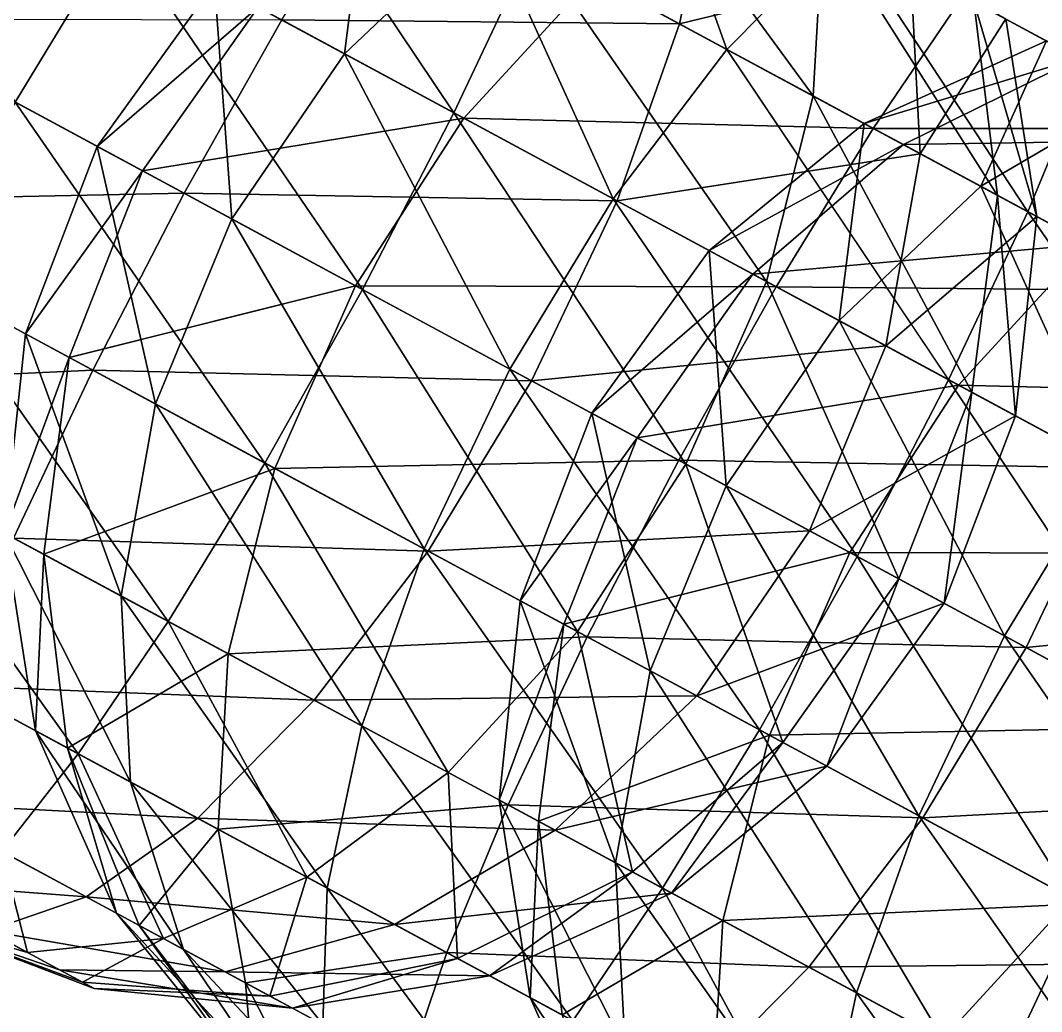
# Model space of a CAD drawing. Header units: metres. Extents: x -386 to 289, y -317 to 299.
# Drawn here: x -65.9 to -26.06, y 169.74 to 208.42 of the extents above; entities that cross this region are included whole.
import ezdxf

# ---------------------------------------------------------------- set-up
doc = ezdxf.new("R2010")
doc.units = ezdxf.units.M

msp = doc.modelspace()

# ---------------------------------------------------------------- linework, layer by layer
for points in [[(-57.634243, 217.69844, -280.93552), (-62.076195, 211.8737, -278.16513), (-48.985943, 204.81058, -276.2267), (-48.985844, 204.81068, -276.22662)], [(-57.634243, 217.69844, -280.93552), (-48.985943, 204.81058, -276.2267), (-45.897842, 211.36581, -279.19757), (-45.897743, 211.36592, -279.19748)], [(-72.55972, 217.5303, -287.28098), (-66.10643, 205.22556, -277.2202), (-62.076195, 211.8737, -278.16513), (-62.076096, 211.87381, -278.16504)], [(-43.500565, 217.13226, -283.92352), (-45.897842, 211.36581, -279.19757), (-34.969063, 205.46898, -284.3604), (-34.968964, 205.46909, -284.36032)], [(-43.500565, 217.13226, -283.92352), (-34.969063, 205.46898, -284.3604), (-34.577255, 212.3175, -288.13895), (-34.577156, 212.31761, -288.13885)], [(-41.45731, 216.02975, -460.29843), (-47.733055, 212.35602, -457.39117), (-38.333782, 207.28444, -449.21814), (-38.333683, 207.28455, -449.21805)], [(-41.45731, 216.02975, -460.29843), (-38.333782, 207.28444, -449.21814), (-33.782833, 211.88882, -453.62518), (-33.782734, 211.88893, -453.6251)], [(-52.276672, 214.80762, -469.80933), (-58.327007, 209.85071, -469.41425), (-53.259262, 207.1163, -455.5636), (-53.259163, 207.11641, -455.5635)], [(-52.276672, 214.80762, -469.80933), (-53.259262, 207.1163, -455.5636), (-47.733055, 212.35602, -457.39117), (-47.732956, 212.35612, -457.39108)], [(-29.433027, 214.95909, -459.36853), (-33.782833, 211.88882, -453.62518), (-24.200104, 206.71826, -452.20615), (-24.200005, 206.71837, -452.20605)], [(-29.433027, 214.95909, -459.36853), (-24.200104, 206.71826, -452.20615), (-22.657011, 211.30295, -458.3651), (-22.656912, 211.30305, -458.36502)], [(-40.189667, 208.28586, -328.96768), (-55.70955, 208.43845, -333.67648), (-51.926067, 214.61847, -330.70563), (-51.92597, 214.61858, -330.70554)], [(-38.83986, 214.6175, -324.56064), (-40.189667, 208.28586, -328.96768), (-51.926067, 214.61847, -330.70563), (-51.92597, 214.61858, -330.70554)], [(-31.165384, 210.47656, -317.8874), (-40.189667, 208.28586, -328.96768), (-38.83986, 214.6175, -324.56064), (-38.83976, 214.6176, -324.56055)], [(-47.733055, 212.35602, -457.39117), (-53.259262, 207.1163, -455.5636), (-42.775734, 201.4597, -446.44775), (-42.775635, 201.45981, -446.44766)], [(-47.733055, 212.35602, -457.39117), (-42.775734, 201.4597, -446.44775), (-38.333782, 207.28444, -449.21814), (-38.333683, 207.28455, -449.21805)], [(-34.577255, 212.3175, -288.13895), (-34.969063, 205.46898, -284.3604), (-27.77628, 201.58795, -295.04062), (-27.77618, 201.58806, -295.04053)], [(-34.577255, 212.3175, -288.13895), (-27.77628, 201.58795, -295.04062), (-28.70437, 209.14867, -296.8593), (-28.704271, 209.14877, -296.85922)], [(-62.076195, 211.8737, -278.16513), (-66.10643, 205.22556, -277.2202), (-52.554405, 197.91328, -275.2134), (-52.554306, 197.91339, -275.21332)], [(-62.076195, 211.8737, -278.16513), (-52.554405, 197.91328, -275.2134), (-48.985943, 204.81058, -276.2267), (-48.985844, 204.81068, -276.22662)], [(-33.782833, 211.88882, -453.62518), (-38.333782, 207.28444, -449.21814), (-26.597382, 200.95181, -447.4802), (-26.597282, 200.95192, -447.4801)], [(-33.782833, 211.88882, -453.62518), (-26.597382, 200.95181, -447.4802), (-24.200104, 206.71826, -452.20615), (-24.200005, 206.71837, -452.20605)], [(-45.897842, 211.36581, -279.19757), (-48.985943, 204.81058, -276.2267), (-36.796474, 198.2335, -281.9851), (-36.796375, 198.23361, -281.98502)], [(-45.897842, 211.36581, -279.19757), (-36.796474, 198.2335, -281.9851), (-34.969063, 205.46898, -284.3604), (-34.968964, 205.46909, -284.36032)], [(-31.165384, 210.47656, -317.8874), (-30.790396, 203.21428, -320.79465), (-40.189667, 208.28586, -328.96768), (-40.189568, 208.28596, -328.9676)], [(-27.45554, 208.47484, -307.74802), (-30.790396, 203.21428, -320.79465), (-31.165384, 210.47656, -317.8874), (-31.165285, 210.47667, -317.8873)], [(-43.554386, 210.10132, -493.82544), (-48.598557, 204.60153, -496.2007), (-56.62107, 208.93024, -484.28848), (-56.62097, 208.93034, -484.2884)], [(-32.625607, 204.20447, -498.98825), (-48.598557, 204.60153, -496.2007), (-43.554386, 210.10132, -493.82544), (-43.554287, 210.10143, -493.82535)], [(-29.122128, 209.37405, -494.2623), (-32.625607, 204.20447, -498.98825), (-43.554386, 210.10132, -493.82544), (-43.554287, 210.10143, -493.82535)], [(-43.554386, 210.10132, -493.82544), (-43.554386, 210.10132, -493.82544), (-32.625607, 204.20447, -498.98825), (-32.625507, 204.20457, -498.98816)], [(-56.62107, 208.93024, -484.28848), (-62.905834, 203.49857, -469.2795), (-58.327007, 209.85071, -469.41425), (-58.32691, 209.85081, -469.41415)], [(-58.327007, 209.85071, -469.41425), (-62.905834, 203.49857, -469.2795), (-57.659317, 200.66771, -454.94025), (-57.659218, 200.66782, -454.94016)], [(-58.327007, 209.85071, -469.41425), (-57.659317, 200.66771, -454.94025), (-53.259262, 207.1163, -455.5636), (-53.259163, 207.11641, -455.5635)], [(-19.539398, 204.20349, -492.84326), (-32.625607, 204.20447, -498.98825), (-29.122128, 209.37405, -494.2623), (-29.122028, 209.37416, -494.2622)], [(-19.361393, 209.52473, -487.0999), (-19.539398, 204.20349, -492.84326), (-29.122128, 209.37405, -494.2623), (-29.122028, 209.37416, -494.2622)], [(-56.62107, 208.93024, -484.28848), (-61.13972, 202.54562, -484.67844), (-62.905834, 203.49857, -469.2795), (-62.905735, 203.49867, -469.27942)], [(-48.598557, 204.60153, -496.2007), (-61.13972, 202.54562, -484.67844), (-56.62107, 208.93024, -484.28848), (-56.62097, 208.93034, -484.2884)], [(-28.70437, 209.14867, -296.8593), (-27.77628, 201.58795, -295.04062), (-26.24678, 200.76268, -308.3765), (-26.246681, 200.76279, -308.3764)], [(-28.70437, 209.14867, -296.8593), (-26.24678, 200.76268, -308.3765), (-27.45554, 208.47484, -307.74802), (-27.45544, 208.47495, -307.74792)], [(-59.5152, 201.66911, -334.6898), (-75.27313, 201.34889, -327.9181), (-72.13467, 208.47821, -328.72827), (-72.13457, 208.47832, -328.72818)], [(-55.70955, 208.43845, -333.67648), (-59.5152, 201.66911, -334.6898), (-72.13467, 208.47821, -328.72827), (-72.13457, 208.47832, -328.72818)], [(-72.13467, 208.47821, -328.72827), (-72.13467, 208.47821, -328.72827), (-59.5152, 201.66911, -334.6898), (-59.515102, 201.66922, -334.6897)], [(-42.6193, 201.37532, -331.73807), (-59.5152, 201.66911, -334.6898), (-55.70955, 208.43845, -333.67648), (-55.70945, 208.43855, -333.6764)], [(-40.189667, 208.28586, -328.96768), (-42.6193, 201.37532, -331.73807), (-55.70955, 208.43845, -333.67648), (-55.70945, 208.43855, -333.6764)], [(-27.45554, 208.47484, -307.74802), (-26.24678, 200.76268, -308.3765), (-30.790396, 203.21428, -320.79465), (-30.790297, 203.21439, -320.79456)], [(-30.790396, 203.21428, -320.79465), (-42.6193, 201.37532, -331.73807), (-40.189667, 208.28586, -328.96768), (-40.189568, 208.28596, -328.9676)], [(-24.617863, 206.9437, -649.60913), (-32.97621, 204.39366, -638.092), (-25.866695, 207.61752, -638.72046), (-25.866596, 207.61763, -638.72034)], [(-25.866695, 207.61752, -638.72046), (-32.97621, 204.39366, -638.092), (-28.432596, 201.94206, -625.67377), (-28.432497, 201.94217, -625.67365)], [(-25.866695, 207.61752, -638.72046), (-28.432596, 201.94206, -625.67377), (-22.156849, 205.6158, -628.58105), (-22.15675, 205.6159, -628.58093)], [(-38.333782, 207.28444, -449.21814), (-42.775734, 201.4597, -446.44775), (-29.685482, 194.39658, -444.50934), (-29.685383, 194.39668, -444.50925)], [(-38.333782, 207.28444, -449.21814), (-29.685482, 194.39658, -444.50934), (-26.597382, 200.95181, -447.4802), (-26.597282, 200.95192, -447.4801)], [(-53.259262, 207.1163, -455.5636), (-57.659317, 200.66771, -454.94025), (-46.805973, 194.81155, -445.50284), (-46.805874, 194.81166, -445.50275)], [(-53.259262, 207.1163, -455.5636), (-46.805973, 194.81155, -445.50284), (-42.775734, 201.4597, -446.44775), (-42.775635, 201.45981, -446.44766)], [(-24.617863, 206.9437, -649.60913), (-31.446712, 203.56839, -651.42786), (-32.97621, 204.39366, -638.092), (-32.976112, 204.39377, -638.09186)], [(-18.744976, 203.77484, -658.32947), (-31.446712, 203.56839, -651.42786), (-24.617863, 206.9437, -649.60913), (-24.617764, 206.9438, -649.609)], [(-24.200104, 206.71826, -452.20615), (-26.597382, 200.95181, -447.4802), (-15.668604, 195.05498, -452.643), (-15.668504, 195.05508, -452.6429)], [(-22.156849, 205.6158, -628.58105), (-28.432596, 201.94206, -625.67377), (-19.033321, 196.87048, -617.50073), (-19.033222, 196.87059, -617.5006)], [(-66.10643, 205.22556, -277.2202), (-69.45031, 198.20708, -278.16513), (-56.360054, 191.14395, -276.2267), (-56.359955, 191.14406, -276.22662)], [(-66.10643, 205.22556, -277.2202), (-56.360054, 191.14395, -276.2267), (-52.554405, 197.91328, -275.2134), (-52.554306, 197.91339, -275.21332)], [(-34.969063, 205.46898, -284.3604), (-36.796474, 198.2335, -281.9851), (-28.773968, 193.90479, -293.89734), (-28.773869, 193.90489, -293.89725)], [(-34.969063, 205.46898, -284.3604), (-28.773968, 193.90479, -293.89734), (-27.77628, 201.58795, -295.04062), (-27.77618, 201.58806, -295.04053)], [(-48.598557, 204.60153, -496.2007), (-52.834206, 198.06421, -497.0109), (-61.13972, 202.54562, -484.67844), (-61.13962, 202.54573, -484.67834)], [(-36.40909, 198.02444, -501.9591), (-52.834206, 198.06421, -497.0109), (-48.598557, 204.60153, -496.2007), (-48.598457, 204.60164, -496.20062)], [(-48.985943, 204.81058, -276.2267), (-52.554405, 197.91328, -275.2134), (-39.934944, 191.10419, -281.17493), (-39.934845, 191.1043, -281.17484)], [(-48.985943, 204.81058, -276.2267), (-39.934944, 191.10419, -281.17493), (-36.796474, 198.2335, -281.9851), (-36.796375, 198.23361, -281.98502)], [(-32.625607, 204.20447, -498.98825), (-36.40909, 198.02444, -501.9591), (-48.598557, 204.60153, -496.2007), (-48.598457, 204.60164, -496.20062)], [(-48.598557, 204.60153, -496.2007), (-48.598557, 204.60153, -496.2007), (-36.40909, 198.02444, -501.9591), (-36.40899, 198.02455, -501.959)], [(-31.446712, 203.56839, -651.42786), (-39.026546, 199.43675, -637.6969), (-32.97621, 204.39366, -638.092), (-32.976112, 204.39377, -638.09186)], [(-32.97621, 204.39366, -638.092), (-39.026546, 199.43675, -637.6969), (-33.9588, 196.70235, -623.8462), (-33.958702, 196.70245, -623.84607)], [(-20.889206, 197.87186, -497.2503), (-36.40909, 198.02444, -501.9591), (-32.625607, 204.20447, -498.98825), (-32.625507, 204.20457, -498.98816)], [(-32.97621, 204.39366, -638.092), (-33.9588, 196.70235, -623.8462), (-28.432596, 201.94206, -625.67377), (-28.432497, 201.94217, -625.67365)], [(-19.539398, 204.20349, -492.84326), (-20.889206, 197.87186, -497.2503), (-32.625607, 204.20447, -498.98825), (-32.625507, 204.20457, -498.98816)], [(-18.744976, 203.77484, -658.32947), (-24.253925, 199.68736, -662.10803), (-31.446712, 203.56839, -651.42786), (-31.446613, 203.5685, -651.42773)], [(-61.13972, 202.54562, -484.67844), (-65.70112, 196.18408, -469.41425), (-62.905834, 203.49857, -469.2795), (-62.905735, 203.49867, -469.27942)], [(-62.905834, 203.49857, -469.2795), (-65.70112, 196.18408, -469.41425), (-60.633377, 193.44968, -455.5636), (-60.633278, 193.44978, -455.5635)], [(-62.905834, 203.49857, -469.2795), (-60.633377, 193.44968, -455.5636), (-57.659317, 200.66771, -454.94025), (-57.659218, 200.66782, -454.94016)], [(-31.446712, 203.56839, -651.42786), (-37.32061, 198.51628, -652.5711), (-39.026546, 199.43675, -637.6969), (-39.026447, 199.43686, -637.6968)], [(-24.253925, 199.68736, -662.10803), (-37.32061, 198.51628, -652.5711), (-31.446712, 203.56839, -651.42786), (-31.446613, 203.5685, -651.42773)], [(-30.790396, 203.21428, -320.79465), (-32.135773, 195.71872, -322.62222), (-42.6193, 201.37532, -331.73807), (-42.6192, 201.37543, -331.73798)], [(-26.24678, 200.76268, -308.3765), (-32.135773, 195.71872, -322.62222), (-30.790396, 203.21428, -320.79465), (-30.790297, 203.21439, -320.79456)], [(-61.13972, 202.54562, -484.67844), (-63.995186, 195.26361, -484.28848), (-65.70112, 196.18408, -469.41425), (-65.70102, 196.18419, -469.41415)], [(-52.834206, 198.06421, -497.0109), (-63.995186, 195.26361, -484.28848), (-61.13972, 202.54562, -484.67844), (-61.13962, 202.54573, -484.67834)], [(-59.5152, 201.66911, -334.6898), (-63.083664, 194.77182, -333.67648), (-75.27313, 201.34889, -327.9181), (-75.27303, 201.349, -327.918)], [(-45.963173, 194.35684, -332.68298), (-63.083664, 194.77182, -333.67648), (-59.5152, 201.66911, -334.6898), (-59.515102, 201.66922, -334.6897)], [(-42.6193, 201.37532, -331.73807), (-45.963173, 194.35684, -332.68298), (-59.5152, 201.66911, -334.6898), (-59.515102, 201.66922, -334.6897)], [(-28.432596, 201.94206, -625.67377), (-33.9588, 196.70235, -623.8462), (-23.475273, 191.04575, -614.7304), (-23.475174, 191.04585, -614.7303)], [(-28.432596, 201.94206, -625.67377), (-23.475273, 191.04575, -614.7304), (-19.033321, 196.87048, -617.50073), (-19.033222, 196.87059, -617.5006)], [(-63.083664, 194.77182, -333.67648), (-77.10054, 194.11343, -325.54282), (-75.27313, 201.34889, -327.9181), (-75.27303, 201.349, -327.918)], [(-75.27313, 201.34889, -327.9181), (-75.27313, 201.34889, -327.9181), (-63.083664, 194.77182, -333.67648), (-63.083565, 194.77193, -333.6764)], [(-42.775734, 201.4597, -446.44775), (-46.805973, 194.81155, -445.50284), (-33.253944, 187.49928, -443.49603), (-33.253845, 187.49939, -443.49594)], [(-32.135773, 195.71872, -322.62222), (-45.963173, 194.35684, -332.68298), (-42.6193, 201.37532, -331.73807), (-42.6192, 201.37543, -331.73798)], [(-42.775734, 201.4597, -446.44775), (-33.253944, 187.49928, -443.49603), (-29.685482, 194.39658, -444.50934), (-29.685383, 194.39668, -444.50925)], [(-27.77628, 201.58795, -295.04062), (-28.773968, 193.90479, -293.89734), (-27.06803, 192.98431, -308.77158), (-27.06793, 192.98442, -308.77148)], [(-27.77628, 201.58795, -295.04062), (-27.06803, 192.98431, -308.77158), (-26.24678, 200.76268, -308.3765), (-26.246681, 200.76279, -308.3764)], [(-26.597382, 200.95181, -447.4802), (-29.685482, 194.39658, -444.50934), (-17.496014, 187.8195, -450.26773), (-17.495914, 187.81961, -450.26764)], [(-26.597382, 200.95181, -447.4802), (-17.496014, 187.8195, -450.26773), (-15.668604, 195.05498, -452.643), (-15.668504, 195.05508, -452.6429)], [(-57.659317, 200.66771, -454.94025), (-60.633377, 193.44968, -455.5636), (-50.14985, 187.79308, -446.44775), (-50.14975, 187.79318, -446.44766)], [(-57.659317, 200.66771, -454.94025), (-50.14985, 187.79308, -446.44775), (-46.805973, 194.81155, -445.50284), (-46.805874, 194.81166, -445.50275)], [(-26.24678, 200.76268, -308.3765), (-27.06803, 192.98431, -308.77158), (-32.135773, 195.71872, -322.62222), (-32.135674, 195.71883, -322.62213)], [(-24.253925, 199.68736, -662.10803), (-29.298098, 194.18756, -664.48334), (-37.32061, 198.51628, -652.5711), (-37.32051, 198.51639, -652.571)], [(-13.325147, 193.79053, -667.2709), (-29.298098, 194.18756, -664.48334), (-24.253925, 199.68736, -662.10803), (-24.253826, 199.68747, -662.1079)], [(-37.32061, 198.51628, -652.5711), (-43.605373, 193.08463, -637.56213), (-39.026546, 199.43675, -637.6969), (-39.026447, 199.43686, -637.6968)], [(-39.026546, 199.43675, -637.6969), (-43.605373, 193.08463, -637.56213), (-38.358856, 190.25375, -623.22284), (-38.358757, 190.25386, -623.2227)], [(-39.026546, 199.43675, -637.6969), (-38.358856, 190.25375, -623.22284), (-33.9588, 196.70235, -623.8462), (-33.958702, 196.70245, -623.84607)], [(-37.32061, 198.51628, -652.5711), (-41.83926, 192.13167, -652.96106), (-43.605373, 193.08463, -637.56213), (-43.605274, 193.08473, -637.562)], [(-29.298098, 194.18756, -664.48334), (-41.83926, 192.13167, -652.96106), (-37.32061, 198.51628, -652.5711), (-37.32051, 198.51639, -652.571)], [(-69.45031, 198.20708, -278.16513), (-71.87994, 191.29654, -280.93552), (-60.14354, 184.96393, -279.19757), (-60.14344, 184.96404, -279.19748)], [(-69.45031, 198.20708, -278.16513), (-60.14354, 184.96393, -279.19757), (-56.360054, 191.14395, -276.2267), (-56.359955, 191.14406, -276.22662)], [(-52.834206, 198.06421, -497.0109), (-55.97267, 190.93489, -496.2007), (-63.995186, 195.26361, -484.28848), (-63.995087, 195.26372, -484.2884)], [(-40.21474, 191.25511, -502.9724), (-55.97267, 190.93489, -496.2007), (-52.834206, 198.06421, -497.0109), (-52.834106, 198.06432, -497.0108)], [(-36.40909, 198.02444, -501.9591), (-40.21474, 191.25511, -502.9724), (-52.834206, 198.06421, -497.0109), (-52.834106, 198.06432, -497.0108)], [(-52.834206, 198.06421, -497.0109), (-52.834206, 198.06421, -497.0109), (-40.21474, 191.25511, -502.9724), (-40.21464, 191.25522, -502.97232)], [(-36.796474, 198.2335, -281.9851), (-39.934944, 191.10419, -281.17493), (-31.629429, 186.62277, -293.5074), (-31.62933, 186.62288, -293.5073)], [(-36.796474, 198.2335, -281.9851), (-31.629429, 186.62277, -293.5074), (-28.773968, 193.90479, -293.89734), (-28.773869, 193.90489, -293.89725)], [(-52.554405, 197.91328, -275.2134), (-56.360054, 191.14395, -276.2267), (-44.17059, 184.56686, -281.9851), (-44.17049, 184.56697, -281.98502)], [(-52.554405, 197.91328, -275.2134), (-44.17059, 184.56686, -281.9851), (-39.934944, 191.10419, -281.17493), (-39.934845, 191.1043, -281.17484)], [(-23.318838, 190.96132, -500.0207), (-40.21474, 191.25511, -502.9724), (-36.40909, 198.02444, -501.9591), (-36.40899, 198.02455, -501.959)], [(-20.889206, 197.87186, -497.2503), (-23.318838, 190.96132, -500.0207), (-36.40909, 198.02444, -501.9591), (-36.40899, 198.02455, -501.959)], [(-33.9588, 196.70235, -623.8462), (-38.358856, 190.25375, -623.22284), (-27.505512, 184.3976, -613.78546), (-27.505413, 184.3977, -613.78534)], [(-33.9588, 196.70235, -623.8462), (-27.505512, 184.3976, -613.78546), (-23.475273, 191.04575, -614.7304), (-23.475174, 191.04585, -614.7303)], [(-63.995186, 195.26361, -484.28848), (-66.52237, 188.40572, -469.80933), (-65.70112, 196.18408, -469.41425), (-65.70102, 196.18419, -469.41415)], [(-65.70112, 196.18408, -469.41425), (-66.52237, 188.40572, -469.80933), (-61.978752, 185.95412, -457.39117), (-61.978653, 185.95422, -457.39108)], [(-65.70112, 196.18408, -469.41425), (-61.978752, 185.95412, -457.39117), (-60.633377, 193.44968, -455.5636), (-60.633278, 193.44978, -455.5635)], [(-32.135773, 195.71872, -322.62222), (-35.10983, 188.50069, -323.24557), (-45.963173, 194.35684, -332.68298), (-45.963074, 194.35695, -332.6829)], [(-27.06803, 192.98431, -308.77158), (-35.10983, 188.50069, -323.24557), (-32.135773, 195.71872, -322.62222), (-32.135674, 195.71883, -322.62213)], [(-63.995186, 195.26361, -484.28848), (-64.99287, 187.58044, -483.1452), (-66.52237, 188.40572, -469.80933), (-66.52227, 188.40582, -469.80923)], [(-55.97267, 190.93489, -496.2007), (-64.99287, 187.58044, -483.1452), (-63.995186, 195.26361, -484.28848), (-63.995087, 195.26372, -484.2884)], [(-63.083664, 194.77182, -333.67648), (-66.17176, 188.21658, -330.70563), (-77.10054, 194.11343, -325.54282), (-77.10044, 194.11354, -325.54272)], [(-49.993416, 187.7087, -331.73807), (-66.17176, 188.21658, -330.70563), (-63.083664, 194.77182, -333.67648), (-63.083565, 194.77193, -333.6764)], [(-45.963173, 194.35684, -332.68298), (-49.993416, 187.7087, -331.73807), (-63.083664, 194.77182, -333.67648), (-63.083565, 194.77193, -333.6764)], [(-46.805973, 194.81155, -445.50284), (-50.14985, 187.79308, -446.44775), (-37.059593, 180.72995, -444.50934), (-37.059494, 180.73006, -444.50925)], [(-46.805973, 194.81155, -445.50284), (-37.059593, 180.72995, -444.50934), (-33.253944, 187.49928, -443.49603), (-33.253845, 187.49939, -443.49594)], [(-35.10983, 188.50069, -323.24557), (-49.993416, 187.7087, -331.73807), (-45.963173, 194.35684, -332.68298), (-45.963074, 194.35695, -332.6829)], [(-29.298098, 194.18756, -664.48334), (-33.533745, 187.65025, -665.2935), (-41.83926, 192.13167, -652.96106), (-41.83916, 192.13177, -652.96094)], [(-17.10863, 187.61049, -670.24176), (-33.533745, 187.65025, -665.2935), (-29.298098, 194.18756, -664.48334), (-29.297998, 194.18767, -664.4832)], [(-29.685482, 194.39658, -444.50934), (-33.253944, 187.49928, -443.49603), (-20.634481, 180.69019, -449.45755), (-20.634382, 180.69029, -449.45746)], [(-29.685482, 194.39658, -444.50934), (-20.634481, 180.69019, -449.45755), (-17.496014, 187.8195, -450.26773), (-17.495914, 187.81961, -450.26764)], [(-13.325147, 193.79053, -667.2709), (-17.10863, 187.61049, -670.24176), (-29.298098, 194.18756, -664.48334), (-29.297998, 194.18767, -664.4832)], [(-29.298098, 194.18756, -664.48334), (-29.298098, 194.18756, -664.48334), (-17.10863, 187.61049, -670.24176), (-17.10853, 187.6106, -670.24164)], [(-28.773968, 193.90479, -293.89734), (-31.629429, 186.62277, -293.5074), (-29.863316, 185.66983, -308.9063), (-29.863216, 185.66994, -308.90622)], [(-28.773968, 193.90479, -293.89734), (-29.863316, 185.66983, -308.9063), (-27.06803, 192.98431, -308.77158), (-27.06793, 192.98442, -308.77148)], [(-60.633377, 193.44968, -455.5636), (-61.978752, 185.95412, -457.39117), (-52.57948, 180.88254, -449.21814), (-52.57938, 180.88264, -449.21805)], [(-60.633377, 193.44968, -455.5636), (-52.57948, 180.88254, -449.21814), (-50.14985, 187.79308, -446.44775), (-50.14975, 187.79318, -446.44766)], [(-41.83926, 192.13167, -652.96106), (-46.400658, 185.77013, -637.6969), (-43.605373, 193.08463, -637.56213), (-43.605274, 193.08473, -637.562)], [(-43.605373, 193.08463, -637.56213), (-46.400658, 185.77013, -637.6969), (-41.332916, 183.03572, -623.8462), (-41.332817, 183.03583, -623.84607)], [(-43.605373, 193.08463, -637.56213), (-41.332916, 183.03572, -623.8462), (-38.358856, 190.25375, -623.22284), (-38.358757, 190.25386, -623.2227)], [(-27.06803, 192.98431, -308.77158), (-29.863316, 185.66983, -308.9063), (-35.10983, 188.50069, -323.24557), (-35.10973, 188.5008, -323.24548)], [(-41.83926, 192.13167, -652.96106), (-44.694725, 184.84966, -652.5711), (-46.400658, 185.77013, -637.6969), (-46.40056, 185.77023, -637.6968)], [(-33.533745, 187.65025, -665.2935), (-44.694725, 184.84966, -652.5711), (-41.83926, 192.13167, -652.96106), (-41.83916, 192.13177, -652.96094)], [(-71.87994, 191.29654, -280.93552), (-73.22975, 184.9649, -285.34253), (-63.64702, 179.79434, -283.92352), (-63.64692, 179.79445, -283.92343)], [(-71.87994, 191.29654, -280.93552), (-63.64702, 179.79434, -283.92352), (-60.14354, 184.96393, -279.19757), (-60.14344, 184.96404, -279.19748)], [(-55.97267, 190.93489, -496.2007), (-57.80008, 183.69943, -493.82544), (-64.99287, 187.58044, -483.1452), (-64.99277, 187.58055, -483.1451)], [(-56.360054, 191.14395, -276.2267), (-60.14354, 184.96393, -279.19757), (-49.21476, 179.06708, -284.3604), (-49.21466, 179.06718, -284.36032)], [(-43.783203, 184.35782, -501.9591), (-57.80008, 183.69943, -493.82544), (-55.97267, 190.93489, -496.2007), (-55.972572, 190.935, -496.20062)], [(-56.360054, 191.14395, -276.2267), (-49.21476, 179.06708, -284.3604), (-44.17059, 184.56686, -281.9851), (-44.17049, 184.56697, -281.98502)], [(-40.21474, 191.25511, -502.9724), (-43.783203, 184.35782, -501.9591), (-55.97267, 190.93489, -496.2007), (-55.972572, 190.935, -496.20062)], [(-55.97267, 190.93489, -496.2007), (-55.97267, 190.93489, -496.2007), (-43.783203, 184.35782, -501.9591), (-43.783104, 184.35793, -501.959)], [(-39.934944, 191.10419, -281.17493), (-44.17059, 184.56686, -281.9851), (-36.14808, 180.23816, -293.89734), (-36.14798, 180.23827, -293.89725)], [(-26.662712, 183.94284, -500.9656), (-43.783203, 184.35782, -501.9591), (-40.21474, 191.25511, -502.9724), (-40.21464, 191.25522, -502.97232)], [(-23.318838, 190.96132, -500.0207), (-26.662712, 183.94284, -500.9656), (-40.21474, 191.25511, -502.9724), (-40.21464, 191.25522, -502.97232)], [(-39.934944, 191.10419, -281.17493), (-36.14808, 180.23816, -293.89734), (-31.629429, 186.62277, -293.5074), (-31.62933, 186.62288, -293.5073)], [(-23.475273, 191.04575, -614.7304), (-27.505512, 184.3976, -613.78546), (-13.953483, 177.08533, -611.7786), (-13.9533825, 177.08543, -611.7785)], [(-12.835312, 185.30472, -490.90485), (-26.662712, 183.94284, -500.9656), (-23.318838, 190.96132, -500.0207), (-23.318739, 190.96143, -500.0206)], [(-38.358856, 190.25375, -623.22284), (-41.332916, 183.03572, -623.8462), (-30.849388, 177.37912, -614.7304), (-30.849289, 177.37923, -614.7303)], [(-38.358856, 190.25375, -623.22284), (-30.849388, 177.37912, -614.7304), (-27.505512, 184.3976, -613.78546), (-27.505413, 184.3977, -613.78534)], [(-35.10983, 188.50069, -323.24557), (-39.509888, 182.0521, -322.62222), (-49.993416, 187.7087, -331.73807), (-49.993317, 187.7088, -331.73798)], [(-29.863316, 185.66983, -308.9063), (-39.509888, 182.0521, -322.62222), (-35.10983, 188.50069, -323.24557), (-35.10973, 188.5008, -323.24548)], [(-54.435364, 181.88396, -328.96768), (-68.569046, 182.45013, -325.97968), (-66.17176, 188.21658, -330.70563), (-66.17166, 188.21669, -330.70554)], [(-64.99287, 187.58044, -483.1452), (-65.313614, 180.69356, -470.4378), (-66.52237, 188.40572, -469.80933), (-66.52227, 188.40582, -469.80923)], [(-66.52237, 188.40572, -469.80933), (-65.313614, 180.69356, -470.4378), (-61.603764, 178.69183, -460.29843), (-61.603664, 178.69194, -460.29834)], [(-66.52237, 188.40572, -469.80933), (-61.603764, 178.69183, -460.29843), (-61.978752, 185.95412, -457.39117), (-61.978653, 185.95422, -457.39108)], [(-49.993416, 187.7087, -331.73807), (-54.435364, 181.88396, -328.96768), (-66.17176, 188.21658, -330.70563), (-66.17166, 188.21669, -330.70554)], [(-39.509888, 182.0521, -322.62222), (-54.435364, 181.88396, -328.96768), (-49.993416, 187.7087, -331.73807), (-49.993317, 187.7088, -331.73798)], [(-50.14985, 187.79308, -446.44775), (-52.57948, 180.88254, -449.21814), (-40.84308, 174.54993, -447.4802), (-40.84298, 174.55003, -447.4801)], [(-50.14985, 187.79308, -446.44775), (-40.84308, 174.54993, -447.4802), (-37.059593, 180.72995, -444.50934), (-37.059494, 180.73006, -444.50925)], [(-64.99287, 187.58044, -483.1452), (-64.06478, 180.01973, -481.3265), (-65.313614, 180.69356, -470.4378), (-65.313515, 180.69366, -470.4377)], [(-57.80008, 183.69943, -493.82544), (-64.06478, 180.01973, -481.3265), (-64.99287, 187.58044, -483.1452), (-64.99277, 187.58055, -483.1451)], [(-33.533745, 187.65025, -665.2935), (-36.67221, 180.52094, -664.48334), (-44.694725, 184.84966, -652.5711), (-44.694626, 184.84976, -652.571)], [(-33.253944, 187.49928, -443.49603), (-37.059593, 180.72995, -444.50934), (-24.870129, 174.15286, -450.26773), (-24.87003, 174.15297, -450.26764)], [(-20.91428, 180.84116, -671.25507), (-36.67221, 180.52094, -664.48334), (-33.533745, 187.65025, -665.2935), (-33.533646, 187.65036, -665.2934)], [(-17.10863, 187.61049, -670.24176), (-20.91428, 180.84116, -671.25507), (-33.533745, 187.65025, -665.2935), (-33.533646, 187.65036, -665.2934)], [(-33.533745, 187.65025, -665.2935), (-33.533745, 187.65025, -665.2935), (-20.91428, 180.84116, -671.25507), (-20.91418, 180.84126, -671.25494)], [(-33.253944, 187.49928, -443.49603), (-24.870129, 174.15286, -450.26773), (-20.634481, 180.69019, -449.45755), (-20.634382, 180.69029, -449.45746)], [(-31.629429, 186.62277, -293.5074), (-36.14808, 180.23816, -293.89734), (-34.442146, 179.31769, -308.77158), (-34.442047, 179.3178, -308.77148)], [(-31.629429, 186.62277, -293.5074), (-34.442146, 179.31769, -308.77158), (-29.863316, 185.66983, -308.9063), (-29.863216, 185.66994, -308.90622)], [(-61.978752, 185.95412, -457.39117), (-61.603764, 178.69183, -460.29843), (-53.92929, 174.5509, -453.62518), (-53.92919, 174.55101, -453.6251)], [(-61.978752, 185.95412, -457.39117), (-53.92929, 174.5509, -453.62518), (-52.57948, 180.88254, -449.21814), (-52.57938, 180.88264, -449.21805)], [(-44.694725, 184.84966, -652.5711), (-47.22191, 177.99176, -638.092), (-46.400658, 185.77013, -637.6969), (-46.40056, 185.77023, -637.6968)], [(-46.400658, 185.77013, -637.6969), (-47.22191, 177.99176, -638.092), (-42.67829, 175.54016, -625.67377), (-42.678192, 175.54027, -625.67365)], [(-46.400658, 185.77013, -637.6969), (-42.67829, 175.54016, -625.67377), (-41.332916, 183.03572, -623.8462), (-41.332817, 183.03583, -623.84607)], [(-29.863316, 185.66983, -308.9063), (-34.442146, 179.31769, -308.77158), (-39.509888, 182.0521, -322.62222), (-39.50979, 182.0522, -322.62213)], [(-12.835312, 185.30472, -490.90485), (-15.809368, 178.08669, -491.5282), (-26.662712, 183.94284, -500.9656), (-26.662613, 183.94295, -500.9655)], [(-73.22975, 184.9649, -285.34253), (-66.63174, 175.98752, -290.0825), (-63.64702, 179.79434, -283.92352), (-63.64692, 179.79445, -283.92343)], [(-60.14354, 184.96393, -279.19757), (-63.64702, 179.79434, -283.92352), (-54.72371, 174.97958, -288.13895), (-54.72361, 174.97969, -288.13885)], [(-60.14354, 184.96393, -279.19757), (-54.72371, 174.97958, -288.13895), (-49.21476, 179.06708, -284.3604), (-49.21466, 179.06718, -284.36032)], [(-44.17059, 184.56686, -281.9851), (-49.21476, 179.06708, -284.3604), (-42.021976, 175.18605, -295.04062), (-42.021877, 175.18616, -295.04053)], [(-44.694725, 184.84966, -652.5711), (-45.692406, 177.16649, -651.42786), (-47.22191, 177.99176, -638.092), (-47.22181, 177.99187, -638.09186)], [(-36.67221, 180.52094, -664.48334), (-45.692406, 177.16649, -651.42786), (-44.694725, 184.84966, -652.5711), (-44.694626, 184.84976, -652.571)], [(-44.17059, 184.56686, -281.9851), (-42.021976, 175.18605, -295.04062), (-36.14808, 180.23816, -293.89734), (-36.14798, 180.23827, -293.89725)], [(-43.783203, 184.35782, -501.9591), (-46.871304, 177.80258, -498.98825), (-57.80008, 183.69943, -493.82544), (-57.79998, 183.69954, -493.82535)], [(-30.692953, 177.2947, -500.0207), (-46.871304, 177.80258, -498.98825), (-43.783203, 184.35782, -501.9591), (-43.783104, 184.35793, -501.959)], [(-26.662712, 183.94284, -500.9656), (-30.692953, 177.2947, -500.0207), (-43.783203, 184.35782, -501.9591), (-43.783104, 184.35793, -501.959)], [(-27.505512, 184.3976, -613.78546), (-30.849388, 177.37912, -614.7304), (-17.759134, 170.316, -612.79193), (-17.759035, 170.3161, -612.7918)], [(-27.505512, 184.3976, -613.78546), (-17.759134, 170.316, -612.79193), (-13.953483, 177.08533, -611.7786), (-13.9533825, 177.08543, -611.7785)], [(-57.80008, 183.69943, -493.82544), (-58.191895, 176.85089, -490.04688), (-64.06478, 180.01973, -481.3265), (-64.06468, 180.01984, -481.32642)], [(-46.871304, 177.80258, -498.98825), (-58.191895, 176.85089, -490.04688), (-57.80008, 183.69943, -493.82544), (-57.79998, 183.69954, -493.82535)], [(-57.80008, 183.69943, -493.82544), (-57.80008, 183.69943, -493.82544), (-46.871304, 177.80258, -498.98825), (-46.871204, 177.80269, -498.98816)], [(-15.809368, 178.08669, -491.5282), (-30.692953, 177.2947, -500.0207), (-26.662712, 183.94284, -500.9656), (-26.662613, 183.94295, -500.9655)], [(-41.332916, 183.03572, -623.8462), (-42.67829, 175.54016, -625.67377), (-33.27902, 170.46858, -617.50073), (-33.27892, 170.46869, -617.5006)], [(-41.332916, 183.03572, -623.8462), (-33.27902, 170.46858, -617.50073), (-30.849388, 177.37912, -614.7304), (-30.849289, 177.37923, -614.7303)], [(-58.986313, 177.27957, -324.56064), (-70.11214, 177.86545, -319.8207), (-68.569046, 182.45013, -325.97968), (-68.56895, 182.45024, -325.97958)], [(-54.435364, 181.88396, -328.96768), (-58.986313, 177.27957, -324.56064), (-68.569046, 182.45013, -325.97968), (-68.56895, 182.45024, -325.97958)], [(-45.03609, 176.81238, -320.79465), (-58.986313, 177.27957, -324.56064), (-54.435364, 181.88396, -328.96768), (-54.435265, 181.88406, -328.9676)], [(-39.509888, 182.0521, -322.62222), (-45.03609, 176.81238, -320.79465), (-54.435364, 181.88396, -328.96768), (-54.435265, 181.88406, -328.9676)], [(-34.442146, 179.31769, -308.77158), (-45.03609, 176.81238, -320.79465), (-39.509888, 182.0521, -322.62222), (-39.50979, 182.0522, -322.62213)], [(-64.06478, 180.01973, -481.3265), (-62.157223, 173.57317, -471.25687), (-65.313614, 180.69356, -470.4378), (-65.313515, 180.69366, -470.4377)], [(-65.313614, 180.69356, -470.4378), (-62.157223, 173.57317, -471.25687), (-59.533966, 172.15775, -464.08722), (-59.533867, 172.15785, -464.08713)], [(-65.313614, 180.69356, -470.4378), (-59.533966, 172.15775, -464.08722), (-61.603764, 178.69183, -460.29843), (-61.603664, 178.69194, -460.29834)], [(-52.57948, 180.88254, -449.21814), (-53.92929, 174.5509, -453.62518), (-44.346558, 169.38034, -452.20615), (-44.34646, 169.38045, -452.20605)], [(-52.57948, 180.88254, -449.21814), (-44.346558, 169.38034, -452.20615), (-40.84308, 174.54993, -447.4802), (-40.84298, 174.55003, -447.4801)], [(-36.67221, 180.52094, -664.48334), (-38.49962, 173.28548, -662.10803), (-45.692406, 177.16649, -651.42786), (-45.692307, 177.1666, -651.42773)], [(-37.059593, 180.72995, -444.50934), (-40.84308, 174.54993, -447.4802), (-29.9143, 168.65308, -452.643), (-29.914202, 168.65318, -452.6429)], [(-24.482744, 173.94386, -670.24176), (-38.49962, 173.28548, -662.10803), (-36.67221, 180.52094, -664.48334), (-36.67211, 180.52104, -664.4832)], [(-37.059593, 180.72995, -444.50934), (-29.9143, 168.65308, -452.643), (-24.870129, 174.15286, -450.26773), (-24.87003, 174.15297, -450.26764)], [(-20.91428, 180.84116, -671.25507), (-24.482744, 173.94386, -670.24176), (-36.67221, 180.52094, -664.48334), (-36.67211, 180.52104, -664.4832)], [(-36.67221, 180.52094, -664.48334), (-36.67221, 180.52094, -664.48334), (-24.482744, 173.94386, -670.24176), (-24.482645, 173.94397, -670.24164)], [(-36.14808, 180.23816, -293.89734), (-42.021976, 175.18605, -295.04062), (-40.492477, 174.36078, -308.3765), (-40.49238, 174.36089, -308.3764)], [(-36.14808, 180.23816, -293.89734), (-40.492477, 174.36078, -308.3765), (-34.442146, 179.31769, -308.77158), (-34.442047, 179.3178, -308.77148)], [(-63.64702, 179.79434, -283.92352), (-66.63174, 175.98752, -290.0825), (-60.322006, 172.58298, -293.06326), (-60.321907, 172.58308, -293.06317)], [(-58.191895, 176.85089, -490.04688), (-61.274166, 173.0967, -478.95633), (-64.06478, 180.01973, -481.3265), (-64.06468, 180.01984, -481.32642)], [(-64.06478, 180.01973, -481.3265), (-61.274166, 173.0967, -478.95633), (-62.157223, 173.57317, -471.25687), (-62.157124, 173.57327, -471.25677)], [(-63.64702, 179.79434, -283.92352), (-60.322006, 172.58298, -293.06326), (-54.72371, 174.97958, -288.13895), (-54.72361, 174.97969, -288.13885)], [(-34.442146, 179.31769, -308.77158), (-40.492477, 174.36078, -308.3765), (-45.03609, 176.81238, -320.79465), (-45.03599, 176.81248, -320.79456)], [(-49.21476, 179.06708, -284.3604), (-54.72371, 174.97958, -288.13895), (-48.850826, 171.81076, -296.8593), (-48.850727, 171.81087, -296.85922)], [(-49.21476, 179.06708, -284.3604), (-48.850826, 171.81076, -296.8593), (-42.021976, 175.18605, -295.04062), (-42.021877, 175.18616, -295.04053)], [(-61.603764, 178.69183, -460.29843), (-59.533966, 172.15775, -464.08722), (-54.107292, 169.22966, -459.36853), (-54.107193, 169.22977, -459.36844)], [(-61.603764, 178.69183, -460.29843), (-54.107292, 169.22966, -459.36853), (-53.92929, 174.5509, -453.62518), (-53.92919, 174.55101, -453.6251)], [(-63.336124, 174.2093, -318.8173), (-70.695885, 174.77496, -312.6484), (-70.11214, 177.86545, -319.8207), (-70.11204, 177.86555, -319.82062)], [(-58.986313, 177.27957, -324.56064), (-63.336124, 174.2093, -318.8173), (-70.11214, 177.86545, -319.8207), (-70.11204, 177.86555, -319.82062)], [(-46.871304, 177.80258, -498.98825), (-49.268585, 172.03613, -494.2623), (-58.191895, 176.85089, -490.04688), (-58.191795, 176.851, -490.04678)], [(-35.134903, 171.46996, -497.2503), (-49.268585, 172.03613, -494.2623), (-46.871304, 177.80258, -498.98825), (-46.871204, 177.80269, -498.98816)], [(-45.692406, 177.16649, -651.42786), (-46.013153, 170.2796, -638.72046), (-47.22191, 177.99176, -638.092), (-47.22181, 177.99187, -638.09186)], [(-47.22191, 177.99176, -638.092), (-46.013153, 170.2796, -638.72046), (-42.303303, 168.27788, -628.58105), (-42.303204, 168.27798, -628.58093)], [(-47.22191, 177.99176, -638.092), (-42.303303, 168.27788, -628.58105), (-42.67829, 175.54016, -625.67377), (-42.678192, 175.54027, -625.67365)], [(-30.692953, 177.2947, -500.0207), (-35.134903, 171.46996, -497.2503), (-46.871304, 177.80258, -498.98825), (-46.871204, 177.80269, -498.98816)], [(-15.809368, 178.08669, -491.5282), (-20.209427, 171.63809, -490.90485), (-30.692953, 177.2947, -500.0207), (-30.692854, 177.2948, -500.0206)], [(-30.849388, 177.37912, -614.7304), (-33.27902, 170.46858, -617.50073), (-21.542618, 164.13597, -615.7628), (-21.542519, 164.13608, -615.7627)], [(-30.849388, 177.37912, -614.7304), (-21.542618, 164.13597, -615.7628), (-17.759134, 170.316, -612.79193), (-17.759035, 170.3161, -612.7918)], [(-51.31184, 173.13864, -317.8874), (-63.336124, 174.2093, -318.8173), (-58.986313, 177.27957, -324.56064), (-58.986214, 177.27968, -324.56055)], [(-45.03609, 176.81238, -320.79465), (-51.31184, 173.13864, -317.8874), (-58.986313, 177.27957, -324.56064), (-58.986214, 177.27968, -324.56055)], [(-45.692406, 177.16649, -651.42786), (-44.76432, 169.60577, -649.60913), (-46.013153, 170.2796, -638.72046), (-46.013054, 170.27971, -638.72034)], [(-38.49962, 173.28548, -662.10803), (-44.76432, 169.60577, -649.60913), (-45.692406, 177.16649, -651.42786), (-45.692307, 177.1666, -651.42773)], [(-20.209427, 171.63809, -490.90485), (-35.134903, 171.46996, -497.2503), (-30.692953, 177.2947, -500.0207), (-30.692854, 177.2948, -500.0206)], [(-58.191895, 176.85089, -490.04688), (-57.121407, 170.85599, -485.12256), (-61.274166, 173.0967, -478.95633), (-61.274067, 173.0968, -478.95624)], [(-49.268585, 172.03613, -494.2623), (-57.121407, 170.85599, -485.12256), (-58.191895, 176.85089, -490.04688), (-58.191795, 176.851, -490.04678)], [(-58.191895, 176.85089, -490.04688), (-58.191895, 176.85089, -490.04688), (-49.268585, 172.03613, -494.2623), (-49.268486, 172.03624, -494.2622)], [(-40.492477, 174.36078, -308.3765), (-51.31184, 173.13864, -317.8874), (-45.03609, 176.81238, -320.79465), (-45.03599, 176.81248, -320.79456)], [(-66.63174, 175.98752, -290.0825), (-68.894295, 173.80289, -297.2548), (-65.62814, 172.04056, -298.79773), (-65.628044, 172.04066, -298.79764)], [(-66.63174, 175.98752, -290.0825), (-65.62814, 172.04056, -298.79773), (-60.322006, 172.58298, -293.06326), (-60.321907, 172.58308, -293.06317)], [(-42.67829, 175.54016, -625.67377), (-42.303303, 168.27788, -628.58105), (-34.62883, 164.13695, -621.9078), (-34.62873, 164.13705, -621.90765)], [(-42.67829, 175.54016, -625.67377), (-34.62883, 164.13695, -621.9078), (-33.27902, 170.46858, -617.50073), (-33.27892, 170.46869, -617.5006)], [(-54.72371, 174.97958, -288.13895), (-60.322006, 172.58298, -293.06326), (-56.16925, 170.34227, -299.2295), (-56.16915, 170.34238, -299.2294)], [(-54.72371, 174.97958, -288.13895), (-56.16925, 170.34227, -299.2295), (-48.850826, 171.81076, -296.8593), (-48.850727, 171.81087, -296.85922)], [(-42.021976, 175.18605, -295.04062), (-48.850826, 171.81076, -296.8593), (-47.601994, 171.13692, -307.74802), (-47.601894, 171.13702, -307.74792)], [(-42.021976, 175.18605, -295.04062), (-47.601994, 171.13692, -307.74802), (-40.492477, 174.36078, -308.3765), (-40.49238, 174.36089, -308.3764)], [(-63.336124, 174.2093, -318.8173), (-67.18836, 172.88242, -312.129), (-70.695885, 174.77496, -312.6484), (-70.695786, 174.77507, -312.64832)], [(-53.92929, 174.5509, -453.62518), (-54.107292, 169.22966, -459.36853), (-47.331276, 165.57352, -458.3651), (-47.331177, 165.57362, -458.36502)], [(-53.92929, 174.5509, -453.62518), (-47.331276, 165.57352, -458.3651), (-44.346558, 169.38034, -452.20615), (-44.34646, 169.38045, -452.20605)], [(-40.84308, 174.54993, -447.4802), (-44.346558, 169.38034, -452.20615), (-35.42325, 164.56558, -456.42157), (-35.42315, 164.56569, -456.42148)], [(-40.84308, 174.54993, -447.4802), (-35.42325, 164.56558, -456.42157), (-29.9143, 168.65308, -452.643), (-29.914202, 168.65318, -452.6429)], [(-57.90945, 171.28123, -314.0986), (-67.18836, 172.88242, -312.129), (-63.336124, 174.2093, -318.8173), (-63.336025, 174.20941, -318.8172)], [(-51.31184, 173.13864, -317.8874), (-57.90945, 171.28123, -314.0986), (-63.336124, 174.2093, -318.8173), (-63.336025, 174.20941, -318.8172)], [(-40.492477, 174.36078, -308.3765), (-47.601994, 171.13692, -307.74802), (-51.31184, 173.13864, -317.8874), (-51.31174, 173.13875, -317.8873)], [(-24.870129, 174.15286, -450.26773), (-29.9143, 168.65308, -452.643), (-22.721516, 164.77205, -463.32324), (-22.721416, 164.77216, -463.32315)], [(-68.894295, 173.80289, -297.2548), (-70.2805, 173.3893, -304.9516), (-65.62814, 172.04056, -298.79773), (-65.628044, 172.04066, -298.79764)], [(-24.482744, 173.94386, -670.24176), (-27.570843, 167.38863, -667.2709), (-38.49962, 173.28548, -662.10803), (-38.49952, 173.28558, -662.1079)], [(-11.392492, 166.88074, -668.3033), (-27.570843, 167.38863, -667.2709), (-24.482744, 173.94386, -670.24176), (-24.482645, 173.94397, -670.24164)], [(-65.62814, 172.04056, -298.79773), (-70.2805, 173.3893, -304.9516), (-63.478516, 170.88068, -301.98962), (-63.478416, 170.88078, -301.98953)], [(-63.478516, 170.88068, -301.98962), (-70.2805, 173.3893, -304.9516), (-63.021408, 170.63405, -305.97516), (-63.02131, 170.63416, -305.97507)], [(-63.021408, 170.63405, -305.97516), (-70.2805, 173.3893, -304.9516), (-64.3793, 171.36673, -309.68643), (-64.3792, 171.36684, -309.68634)], [(-64.3793, 171.36673, -309.68643), (-70.2805, 173.3893, -304.9516), (-67.18836, 172.88242, -312.129), (-67.18826, 172.88252, -312.1289)], [(-61.274166, 173.0967, -478.95633), (-57.26831, 167.5298, -472.21066), (-62.157223, 173.57317, -471.25687), (-62.157124, 173.57327, -471.25677)], [(-62.157223, 173.57317, -471.25687), (-57.26831, 167.5298, -472.21066), (-55.91041, 166.79712, -468.4994), (-55.910313, 166.79723, -468.4993)], [(-62.157223, 173.57317, -471.25687), (-55.91041, 166.79712, -468.4994), (-59.533966, 172.15775, -464.08722), (-59.533867, 172.15785, -464.08713)], [(-57.121407, 170.85599, -485.12256), (-56.811203, 167.28317, -476.1962), (-61.274166, 173.0967, -478.95633), (-61.274067, 173.0968, -478.95624)], [(-61.274166, 173.0967, -478.95633), (-56.811203, 167.28317, -476.1962), (-57.26831, 167.5298, -472.21066), (-57.26821, 167.5299, -472.21057)], [(-47.601994, 171.13692, -307.74802), (-57.90945, 171.28123, -314.0986), (-51.31184, 173.13864, -317.8874), (-51.31174, 173.13875, -317.8873)], [(-38.49962, 173.28548, -662.10803), (-38.891434, 166.43694, -658.32947), (-44.76432, 169.60577, -649.60913), (-44.76422, 169.60588, -649.609)], [(-27.570843, 167.38863, -667.2709), (-38.891434, 166.43694, -658.32947), (-38.49962, 173.28548, -662.10803), (-38.49952, 173.28558, -662.1079)], [(-38.49962, 173.28548, -662.10803), (-38.49962, 173.28548, -662.10803), (-27.570843, 167.38863, -667.2709), (-27.570744, 167.38873, -667.27075)], [(-57.90945, 171.28123, -314.0986), (-64.3793, 171.36673, -309.68643), (-67.18836, 172.88242, -312.129), (-67.18826, 172.88252, -312.1289)], [(-60.322006, 172.58298, -293.06326), (-65.62814, 172.04056, -298.79773), (-63.478516, 170.88068, -301.98962), (-63.478416, 170.88078, -301.98953)], [(-60.322006, 172.58298, -293.06326), (-63.478516, 170.88068, -301.98962), (-56.16925, 170.34227, -299.2295), (-56.16915, 170.34238, -299.2294)], [(-59.533966, 172.15775, -464.08722), (-55.91041, 166.79712, -468.4994), (-53.101357, 165.28143, -466.05682), (-53.101257, 165.28154, -466.05673)], [(-59.533966, 172.15775, -464.08722), (-53.101357, 165.28143, -466.05682), (-54.107292, 169.22966, -459.36853), (-54.107193, 169.22977, -459.36844)], [(-49.268585, 172.03613, -494.2623), (-50.811676, 167.45145, -488.10333), (-57.121407, 170.85599, -485.12256), (-57.121307, 170.8561, -485.12247)], [(-48.850826, 171.81076, -296.8593), (-56.16925, 170.34227, -299.2295), (-55.286194, 169.8658, -306.92896), (-55.286095, 169.8659, -306.92886)], [(-48.850826, 171.81076, -296.8593), (-55.286194, 169.8658, -306.92896), (-47.601994, 171.13692, -307.74802), (-47.601894, 171.13702, -307.74792)], [(-39.685852, 166.86557, -492.84326), (-50.811676, 167.45145, -488.10333), (-49.268585, 172.03613, -494.2623), (-49.268486, 172.03624, -494.2622)], [(-35.134903, 171.46996, -497.2503), (-39.685852, 166.86557, -492.84326), (-49.268585, 172.03613, -494.2623), (-49.268486, 172.03624, -494.2622)], [(-55.286194, 169.8658, -306.92896), (-63.021408, 170.63405, -305.97516), (-64.3793, 171.36673, -309.68643), (-64.3792, 171.36684, -309.68634)], [(-55.286194, 169.8658, -306.92896), (-64.3793, 171.36673, -309.68643), (-57.90945, 171.28123, -314.0986), (-57.90935, 171.28134, -314.0985)], [(-25.73563, 166.39838, -489.07727), (-39.685852, 166.86557, -492.84326), (-35.134903, 171.46996, -497.2503), (-35.134804, 171.47006, -497.2502)], [(-20.209427, 171.63809, -490.90485), (-25.73563, 166.39838, -489.07727), (-35.134903, 171.46996, -497.2503), (-35.134804, 171.47006, -497.2502)], [(-47.601994, 171.13692, -307.74802), (-55.286194, 169.8658, -306.92896), (-57.90945, 171.28123, -314.0986), (-57.90935, 171.28134, -314.0985)], [(-56.16925, 170.34227, -299.2295), (-63.478516, 170.88068, -301.98962), (-63.021408, 170.63405, -305.97516), (-63.02131, 170.63416, -305.97507)], [(-56.16925, 170.34227, -299.2295), (-63.021408, 170.63405, -305.97516), (-55.286194, 169.8658, -306.92896), (-55.286095, 169.8659, -306.92886)], [(-50.811676, 167.45145, -488.10333), (-54.66158, 166.12329, -479.3881), (-57.121407, 170.85599, -485.12256), (-57.121307, 170.8561, -485.12247)], [(-57.121407, 170.85599, -485.12256), (-54.66158, 166.12329, -479.3881), (-56.811203, 167.28317, -476.1962), (-56.811104, 167.28328, -476.1961)], [(-57.121407, 170.85599, -485.12256), (-57.121407, 170.85599, -485.12256), (-50.811676, 167.45145, -488.10333), (-50.811577, 167.45155, -488.10324)], [(-44.76432, 169.60577, -649.60913), (-42.856762, 163.15921, -639.5395), (-46.013153, 170.2796, -638.72046), (-46.013054, 170.27971, -638.72034)], [(-46.013153, 170.2796, -638.72046), (-42.856762, 163.15921, -639.5395), (-40.233505, 161.74377, -632.3699), (-40.233406, 161.74388, -632.36975)], [(-46.013153, 170.2796, -638.72046), (-40.233505, 161.74377, -632.3699), (-42.303303, 168.27788, -628.58105), (-42.303204, 168.27798, -628.58093)], [(-33.27902, 170.46858, -617.50073), (-34.62883, 164.13695, -621.9078), (-25.046097, 158.96638, -620.4888), (-25.045998, 158.96649, -620.48865)], [(-33.27902, 170.46858, -617.50073), (-25.046097, 158.96638, -620.4888), (-21.542618, 164.13597, -615.7628), (-21.542519, 164.13608, -615.7627)]]:
    msp.add_3dface(points)

doc.saveas('drawing.dxf')
